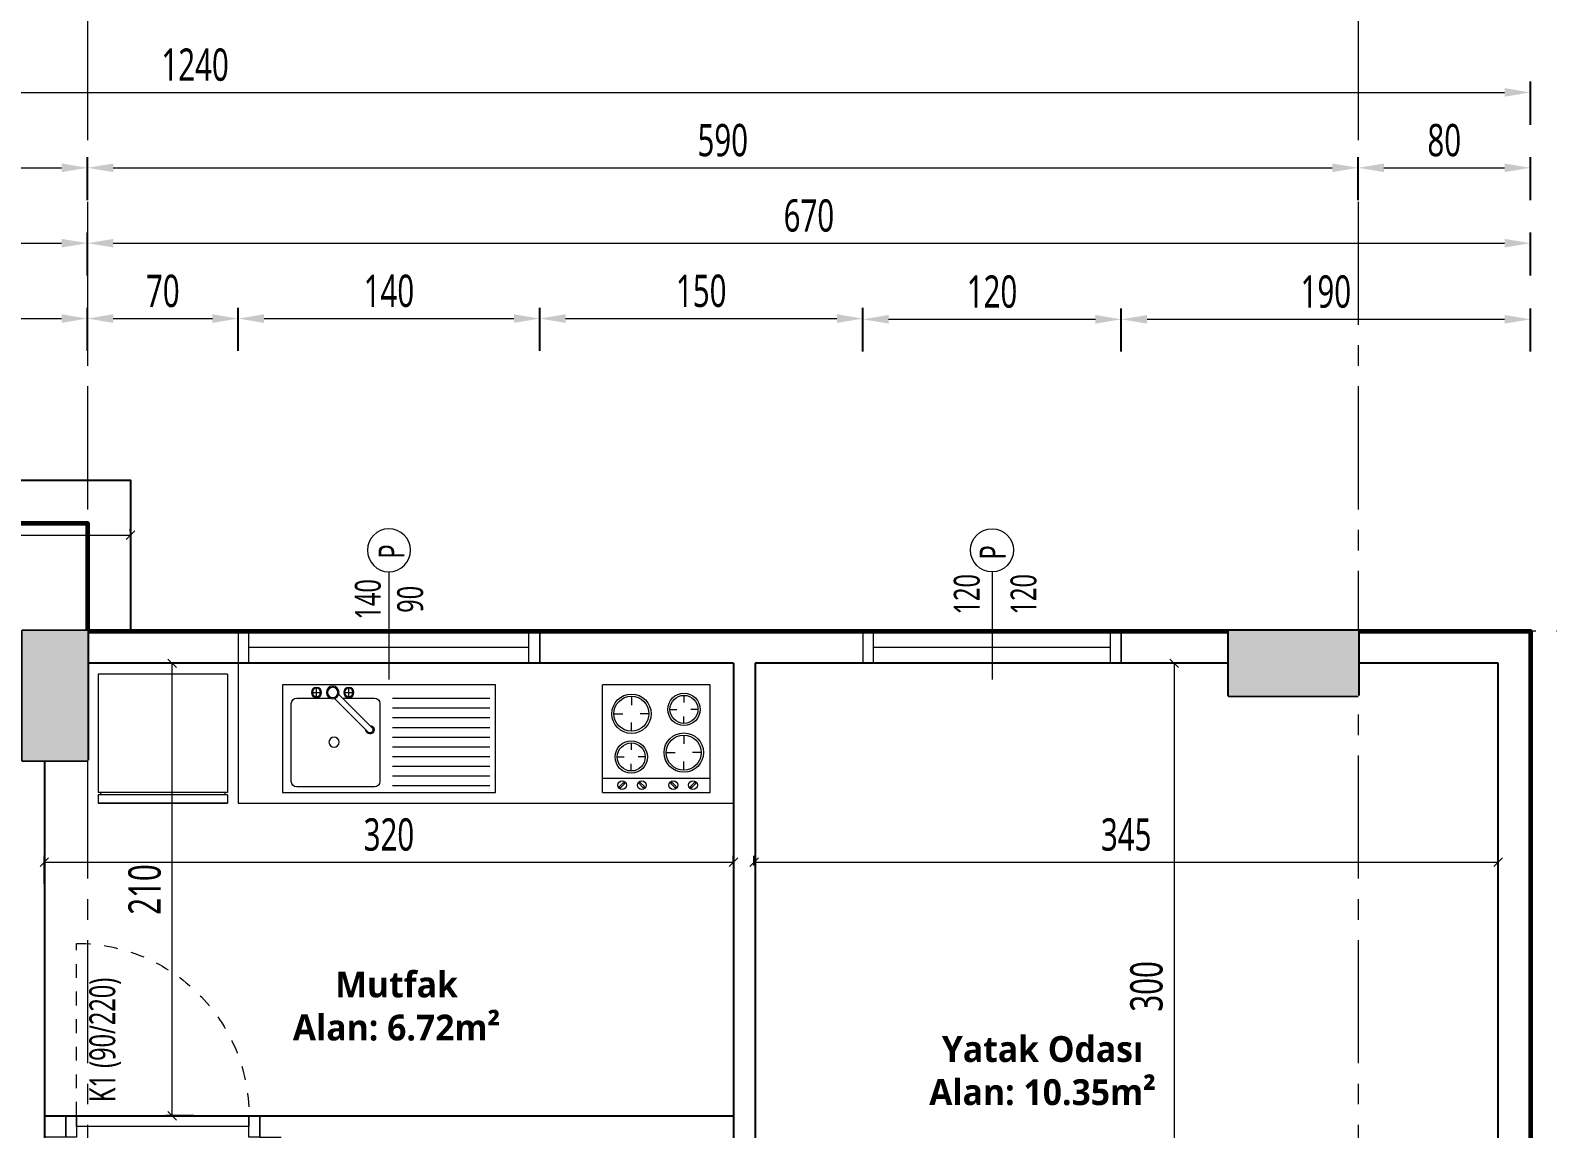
# Model space of a CAD drawing. Header units: metres. Extents: x 14968 to 56958, y -40276 to -31129.
# Drawn here: x 35770 to 36475, y -35456 to -34946 of the extents above; entities that cross this region are included whole.
import ezdxf
from ezdxf.enums import TextEntityAlignment as Align

# ---------------------------------------------------------------- set-up
doc = ezdxf.new("R2010")
doc.units = ezdxf.units.M
doc.linetypes.add('CENTER2', pattern=[28.575, 19.05, -3.175, 3.175, -3.175])
doc.linetypes.add('JIS_02_1.2', pattern=[64.008, 32.004, -32.004])
doc.layers.get('0').update_dxf_attribs({"lineweight": 13})
doc.layers.get('Defpoints').update_dxf_attribs({"lineweight": 9})
doc.layers.add('A AKS', color=7, linetype='CENTER2', lineweight=9, true_color=0x848484)
doc.layers.add('A AKS YAZI', color=7, linetype='CENTER2', lineweight=9, true_color=0x848484)
doc.layers.add('A ALAN BRÜT', color=5, linetype='Continuous', lineweight=60, plot=False)
doc.layers.add('A ALAN NET', color=140, linetype='Continuous', lineweight=13, plot=False)
for name, color, linetype, lineweight in [('A DUVAR', 7, 'Continuous', 25), ('A KAPI', 11, 'Continuous', 13), ('A KOLON', 1, 'Continuous', 50), ('A KOLON TARAMA', 1, 'Continuous', 15), ('A PENCERE', 140, 'Continuous', 9), ('A TEFRİŞ', 252, 'Continuous', 13), ('A YAZI', 7, 'Continuous', 13), ('A ÖLÇÜ DIŞ', 31, 'Continuous', 13), ('A ÖLÇÜ İÇ', 31, 'Continuous', 13)]:
    doc.layers.add(name, color=color, linetype=linetype, lineweight=lineweight)
doc.styles.add('HİB Segoe Semibold', font='')
doc.styles.add('HİB Segoe Semilight .7', font='segoeuisl.ttf', dxfattribs={"width": 0.7})
doc.styles.get('HİB Segoe Semibold').set_extended_font_data('Segoe UI Semibold')
doc.dimstyles.new('HİB DIŞ', dxfattribs={"dimtxt": 15, "dimasz": 12, "dimexe": 5, "dimexo": 30, "dimgap": 5, "dimtad": 1, "dimdec": 0, "dimzin": 0, "dimdsep": 46, "dimtxsty": 'HİB Segoe Semilight .7', "dimcen": 0.09, "dimclrd": 256, "dimclre": 256, "dimclrt": 256, "dimadec": 0, "dimazin": 0, "dimtfac": 1, "dimtdec": 4, "dimtix": 1, "dimtmove": 0, "dimatfit": 3, "dimfxl": 15, "dimfxlon": 1, "dimtvp": 1, "dimtolj": 1, "dimtzin": 0, "dimlwd": -1, "dimlwe": -3, "dimarcsym": 0})
doc.dimstyles.new('HİB İÇ', dxfattribs={"dimtxt": 15, "dimasz": 18, "dimexe": 3, "dimexo": 10, "dimgap": 5, "dimtad": 1, "dimdec": 0, "dimzin": 0, "dimdsep": 46, "dimtxsty": 'HİB Segoe Semilight .7', "dimblk": 'NONE', "dimblk1": 'NONE', "dimblk2": 'NONE', "dimtsz": 2, "dimcen": 0.09, "dimclrd": 256, "dimclre": 256, "dimclrt": 256, "dimadec": 0, "dimazin": 0, "dimtfac": 1, "dimtdec": 4, "dimtix": 1, "dimtofl": 0, "dimtmove": 0, "dimatfit": 3, "dimfxl": 10, "dimfxlon": 1, "dimtvp": 1, "dimtolj": 1, "dimtzin": 0, "dimlwd": -1, "dimlwe": -3, "dimarcsym": 0})

# ---------------------------------------------------------------- blocks, each defined once
blk = doc.blocks.new('*D599')
at = {"layer": 'A ÖLÇÜ DIŞ', "lineweight": -3, "ltscale": 0.5}
for p, q in [((36614.59, -35224.94), (36632.4, -35224.94)), ((36622.4, -35669.94), (36642.4, -35669.94))]:
    blk.add_line(p, q, dxfattribs=at)
at = {"layer": 'A ÖLÇÜ DIŞ', "ltscale": 0.5}
blk.add_line((36637.4, -35657.94), (36637.4, -35236.94), dxfattribs=at)
at = {"layer": 'A ÖLÇÜ DIŞ'}
for points in [[(36639.4, -35236.94), (36635.4, -35236.94), (36637.4, -35224.94)], [(36635.4, -35657.94), (36639.4, -35657.94), (36637.4, -35669.94)]]:
    blk.add_solid(points, dxfattribs=at)
at = {"layer": 'Defpoints', "color": 0}
for p in [(36637.4, -35224.94), (36644.59, -35224.94), (36386.7, -35669.94)]:
    blk.add_point(p, dxfattribs=at)
at = {"layer": 'A ÖLÇÜ DIŞ', "ltscale": 0.5, "insert": (36624.77, -35447.44), "char_height": 15, "attachment_point": 5, "rotation": 90, "style": 'HİB Segoe Semilight .7'}
blk.add_mtext('\\A1;445', dxfattribs=at)
blk = doc.blocks.new('*D612')
at = {"layer": 'A ÖLÇÜ DIŞ', "lineweight": -3, "ltscale": 0.5}
for p, q in [((36386.7, -35024.87), (36386.7, -35004.87)), ((36466.7, -35024.87), (36466.7, -35004.87))]:
    blk.add_line(p, q, dxfattribs=at)
at = {"layer": 'A ÖLÇÜ DIŞ', "ltscale": 0.5}
blk.add_line((36398.7, -35009.87), (36454.7, -35009.87), dxfattribs=at)
at = {"layer": 'A ÖLÇÜ DIŞ'}
for points in [[(36398.7, -35007.87), (36398.7, -35011.87), (36386.7, -35009.87)], [(36454.7, -35011.87), (36454.7, -35007.87), (36466.7, -35009.87)]]:
    blk.add_solid(points, dxfattribs=at)
at = {"layer": 'Defpoints', "color": 0}
for p in [(36466.7, -35009.87), (36386.7, -35224.94), (36466.7, -35224.94)]:
    blk.add_point(p, dxfattribs=at)
at = {"layer": 'A ÖLÇÜ DIŞ', "ltscale": 0.5, "insert": (36426.7, -34997.12), "char_height": 15, "attachment_point": 5, "style": 'HİB Segoe Semilight .7'}
blk.add_mtext('\\A1;80', dxfattribs=at)
blk = doc.blocks.new('A OCAK')
at = {"color": 0}
for p, q in [((-65.87, -51.83), (-65.87, -1.83)), ((-15.87, -1.83), (-65.87, -1.83)), ((-28.05, -6.71), (-28.05, -9.96)), ((-15.87, -51.83), (-15.87, -1.83)), ((-52.43, -7.11), (-52.43, -11.18)), ((-34.55, -13.21), (-31.3, -13.21)), ((-21.55, -13.21), (-24.8, -13.21)), ((-60.56, -15.24), (-56.5, -15.24)), ((-52.43, -23.37), (-52.43, -19.31)), ((-44.3, -15.24), (-48.37, -15.24)), ((-28.05, -19.71), (-28.05, -16.46)), ((-28.14, -25.15), (-28.14, -29.22)), ((-52.52, -28.81), (-52.52, -32.06)), ((-36.26, -33.28), (-32.2, -33.28)), ((-20.01, -33.28), (-24.07, -33.28)), ((-59.02, -35.31), (-55.77, -35.31)), ((-52.52, -41.82), (-52.52, -38.56)), ((-46.02, -35.31), (-49.27, -35.31)), ((-28.14, -41.41), (-28.14, -37.35)), ((-65.87, -45.08), (-15.87, -45.08)), ((-58.18, -49.23), (-56.06, -47.11)), ((-57.61, -49.8), (-58.18, -49.23)), ((-55.49, -47.68), (-57.61, -49.8)), ((-56.06, -47.11), (-55.49, -47.68)), ((-49.07, -47.52), (-48.51, -46.95)), ((-46.95, -49.64), (-49.07, -47.52)), ((-48.51, -46.95), (-46.38, -49.08)), ((-46.38, -49.08), (-46.95, -49.64)), ((-34.32, -47.52), (-33.76, -46.95)), ((-32.2, -49.64), (-34.32, -47.52)), ((-33.76, -46.95), (-31.63, -49.08)), ((-31.63, -49.08), (-32.2, -49.64)), ((-25.18, -49.13), (-23.06, -47.01)), ((-24.61, -49.7), (-25.18, -49.13)), ((-22.49, -47.58), (-24.61, -49.7)), ((-23.06, -47.01), (-22.49, -47.58)), ((-65.87, -51.83), (-15.87, -51.83))]:
    blk.add_line(p, q, dxfattribs=at)
for centre, radius in [((-52.43, -15.24), 9.13), ((-28.05, -13.21), 7.5), ((-28.05, -13.21), 6.5), ((-52.43, -15.24), 8.13), ((-52.52, -35.31), 7.5), ((-28.14, -33.28), 9.13), ((-28.14, -33.28), 8.13), ((-52.52, -35.31), 6.5), ((-56.75, -48.4), 2.06), ((-47.64, -48.4), 2.06), ((-33, -48.4), 2.06), ((-23.89, -48.4), 2.06)]:
    blk.add_circle(centre, radius, dxfattribs=at)
blk = doc.blocks.new('A EVYE')
at = {"color": 0}
for p, q in [((-252.7, 287.2), (737.2, 287.2)), ((-252.7, -212.8), (-252.7, 287.2)), ((737.2, 287.2), (737.2, -212.8)), ((225.7, 225), (-225.7, 225)), ((457.5, 225.3), (309.1, 225.3)), ((475.2, 243), (323.4, 91)), ((494.3, 223.9), (343.3, 72.7)), ((447.8, 251.9), (409.5, 251.9)), ((428.7, 232.7), (428.7, 271.1)), ((670.6, 225.3), (515.6, 225.3)), ((597.7, 251.9), (559.4, 251.9)), ((578.5, 232.7), (578.5, 271.1)), ((225.7, 180), (-225.7, 180)), ((283.9, 200.1), (283.9, -161.4)), ((695.8, -161.4), (695.8, 200.1)), ((225.7, 135), (-225.7, 135)), ((225.7, 90), (-225.7, 90)), ((225.7, 45), (-225.7, 45)), ((225.7, 0), (-225.7, 0)), ((225.7, -45), (-225.7, -45)), ((225.7, -90), (-225.7, -90)), ((225.7, -135), (-225.7, -135)), ((225.7, -180), (-225.7, -180)), ((309.1, -186.6), (670.6, -186.6)), ((737.2, -212.8), (-252.7, -212.8))]:
    blk.add_line(p, q, dxfattribs=at)
for centre, radius in [((428.7, 251.9), 23.5), ((428.7, 251.9), 19.2), ((503.2, 251.9), 29.3), ((503.2, 251.9), 23.9), ((578.5, 251.9), 23.5), ((578.5, 251.9), 19.2), ((497.2, 21.3), 23.5)]:
    blk.add_circle(centre, radius, dxfattribs=at)
for centre, radius, start, end in [((309.1, 200.1), 25.2, 90, 180), ((670.6, 200.1), 25.2, 360, 90), ((330.4, 78.7), 19.6, 89.32494, 2.05369), ((330.4, 78.7), 14.2, 119.74413, 334.71675), ((309.1, -161.4), 25.2, 180, 270), ((670.6, -161.4), 25.2, 270, 360)]:
    blk.add_arc(centre, radius, start, end, dxfattribs=at)
blk = doc.blocks.new('PEN 120x140')
at = {"layer": 'A PENCERE'}
for p, q in [((215.29, 71.44), (215.29, 211.44)), ((215.29, 211.44), (230.29, 211.44)), ((230.29, 211.44), (230.29, 71.44)), ((222.79, 206.44), (222.79, 76.44)), ((230.29, 71.44), (215.29, 71.44))]:
    blk.add_line(p, q, dxfattribs=at)
at = {"layer": 'A PENCERE', "color": 7}
blk.add_line((187.79, 141.44), (237.79, 141.44), dxfattribs=at)
at = {"layer": 'A PENCERE'}
for points in [[(230.29, 211.44), (230.29, 206.44), (215.29, 206.44), (215.29, 211.44)], [(230.29, 71.44), (230.29, 76.44), (215.29, 76.44), (215.29, 71.44)]]:
    blk.add_lwpolyline(points, close=True, dxfattribs=at)
at = {"layer": 'A PENCERE', "color": 7}
blk.add_circle((177.79, 141.44), 10, dxfattribs=at)
at = {"layer": 'A PENCERE', "color": 7, "style": 'HİB Segoe Semilight .7', "width": 0.7}
for tag, p in [('GEN', (200.59, 145.27)), ('P', (178.35, 134.26)), ('YÜK', (200.59, 125.61))]:
    blk.add_attdef(tag, text='', height=12, dxfattribs=at).set_placement(p, align=Align.CENTER)
blk = doc.blocks.new('A BUZDOLABI')
at = {"color": 0}
for p, q in [((13.07, 48.33), (13.07, -16.67)), ((18.07, 43.33), (18.07, -11.67)), ((18.07, -11.67), (78.07, -11.67)), ((18.07, -12.67), (78.07, -12.67)), ((18.07, -12.67), (18.07, -16.67)), ((19.07, -12.67), (19.07, -11.67)), ((77.07, -11.67), (77.07, -12.67)), ((78.07, -12.67), (78.07, -16.67)), ((18.07, -16.67), (78.07, -16.67))]:
    blk.add_line(p, q, dxfattribs=at)
at = {"color": 0, "ltscale": 10}
for p, q in [((18.07, 43.33), (78.07, 43.33)), ((78.07, 43.33), (78.07, -11.67)), ((83.07, 48.33), (83.07, -16.67))]:
    blk.add_line(p, q, dxfattribs=at)
at = {"color": 0}
for points in [[(18.07, 43.33), (78.07, 43.33)], [(78.07, -16.67), (18.07, -16.67)]]:
    blk.add_lwpolyline(points, dxfattribs=at)
blk = doc.blocks.new('*D606')
at = {"layer": 'A ÖLÇÜ DIŞ', "lineweight": -3, "ltscale": 0.5, "transparency": 16777216}
for p, q in [((35866.7, -35094.87), (35866.7, -35074.87)), ((36006.7, -35094.87), (36006.7, -35074.87))]:
    blk.add_line(p, q, dxfattribs=at)
at = {"layer": 'A ÖLÇÜ DIŞ', "ltscale": 0.5, "transparency": 16777216}
blk.add_line((35878.7, -35079.87), (35994.7, -35079.87), dxfattribs=at)
at = {"layer": 'A ÖLÇÜ DIŞ', "transparency": 16777216}
for points in [[(35878.7, -35077.87), (35878.7, -35081.87), (35866.7, -35079.87)], [(35994.7, -35081.87), (35994.7, -35077.87), (36006.7, -35079.87)]]:
    blk.add_solid(points, dxfattribs=at)
at = {"layer": 'Defpoints', "color": 0, "transparency": 16777216}
for p in [(36006.7, -35079.87), (35866.7, -35224.94), (36006.7, -35224.94)]:
    blk.add_point(p, dxfattribs=at)
at = {"layer": 'A ÖLÇÜ DIŞ', "ltscale": 0.5, "transparency": 16777216, "insert": (35936.7, -35067.08), "char_height": 15, "attachment_point": 5, "style": 'HİB Segoe Semilight .7'}
blk.add_mtext('\\A1;140', dxfattribs=at)
blk = doc.blocks.new('*D607')
at = {"layer": 'A ÖLÇÜ DIŞ', "lineweight": -3, "ltscale": 0.5}
for p, q in [((36006.7, -35094.87), (36006.7, -35074.87)), ((36156.71, -35094.87), (36156.71, -35074.87))]:
    blk.add_line(p, q, dxfattribs=at)
at = {"layer": 'A ÖLÇÜ DIŞ', "ltscale": 0.5}
blk.add_line((36018.7, -35079.87), (36144.71, -35079.87), dxfattribs=at)
at = {"layer": 'A ÖLÇÜ DIŞ'}
for points in [[(36018.7, -35077.87), (36018.7, -35081.87), (36006.7, -35079.87)], [(36144.71, -35081.87), (36144.71, -35077.87), (36156.71, -35079.87)]]:
    blk.add_solid(points, dxfattribs=at)
at = {"layer": 'Defpoints', "color": 0}
for p in [(36156.71, -35079.87), (36156.71, -35224.59), (36006.7, -35224.94)]:
    blk.add_point(p, dxfattribs=at)
at = {"layer": 'A ÖLÇÜ DIŞ', "ltscale": 0.5, "insert": (36081.7, -35067.08), "char_height": 15, "attachment_point": 5, "style": 'HİB Segoe Semilight .7'}
blk.add_mtext('\\A1;150', dxfattribs=at)
blk = doc.blocks.new('*D604')
at = {"layer": 'A ÖLÇÜ DIŞ', "lineweight": -3, "ltscale": 0.5}
for p, q in [((35616.7, -35094.87), (35616.7, -35074.87)), ((35796.7, -35094.87), (35796.7, -35074.87))]:
    blk.add_line(p, q, dxfattribs=at)
at = {"layer": 'A ÖLÇÜ DIŞ', "ltscale": 0.5}
blk.add_line((35628.7, -35079.87), (35784.7, -35079.87), dxfattribs=at)
at = {"layer": 'A ÖLÇÜ DIŞ'}
for points in [[(35628.7, -35077.87), (35628.7, -35081.87), (35616.7, -35079.87)], [(35784.7, -35081.87), (35784.7, -35077.87), (35796.7, -35079.87)]]:
    blk.add_solid(points, dxfattribs=at)
at = {"layer": 'Defpoints', "color": 0}
for p in [(35796.7, -35079.87), (35616.7, -35174.94), (35796.7, -35174.94)]:
    blk.add_point(p, dxfattribs=at)
at = {"layer": 'A ÖLÇÜ DIŞ', "ltscale": 0.5, "insert": (35706.7, -35067.08), "char_height": 15, "attachment_point": 5, "style": 'HİB Segoe Semilight .7'}
blk.add_mtext('\\A1;180', dxfattribs=at)
blk = doc.blocks.new('*D610')
at = {"layer": 'A ÖLÇÜ DIŞ', "lineweight": -3, "ltscale": 0.5}
for p, q in [((35226.7, -35024.87), (35226.7, -35004.87)), ((35796.7, -35024.87), (35796.7, -35004.87))]:
    blk.add_line(p, q, dxfattribs=at)
at = {"layer": 'A ÖLÇÜ DIŞ', "ltscale": 0.5}
blk.add_line((35238.7, -35009.87), (35784.7, -35009.87), dxfattribs=at)
at = {"layer": 'A ÖLÇÜ DIŞ'}
for points in [[(35238.7, -35007.87), (35238.7, -35011.87), (35226.7, -35009.87)], [(35784.7, -35011.87), (35784.7, -35007.87), (35796.7, -35009.87)]]:
    blk.add_solid(points, dxfattribs=at)
at = {"layer": 'Defpoints', "color": 0}
for p in [(35796.7, -35009.87), (35226.7, -35139.94), (35796.7, -35154.94)]:
    blk.add_point(p, dxfattribs=at)
at = {"layer": 'A ÖLÇÜ DIŞ', "ltscale": 0.5, "insert": (35511.7, -34997.12), "char_height": 15, "attachment_point": 5, "style": 'HİB Segoe Semilight .7'}
blk.add_mtext('\\A1;570', dxfattribs=at)
blk = doc.blocks.new('*D608')
at = {"layer": 'A ÖLÇÜ DIŞ', "lineweight": -3, "ltscale": 0.5}
for p, q in [((35226.7, -35059.87), (35226.7, -35039.87)), ((35796.7, -35059.87), (35796.7, -35039.87))]:
    blk.add_line(p, q, dxfattribs=at)
at = {"layer": 'A ÖLÇÜ DIŞ', "ltscale": 0.5}
blk.add_line((35238.7, -35044.87), (35784.7, -35044.87), dxfattribs=at)
at = {"layer": 'A ÖLÇÜ DIŞ'}
for points in [[(35238.7, -35042.87), (35238.7, -35046.87), (35226.7, -35044.87)], [(35784.7, -35046.87), (35784.7, -35042.87), (35796.7, -35044.87)]]:
    blk.add_solid(points, dxfattribs=at)
at = {"layer": 'Defpoints', "color": 0}
for p in [(35796.7, -35044.87), (35226.7, -35139.94), (35796.7, -35154.94)]:
    blk.add_point(p, dxfattribs=at)
at = {"layer": 'A ÖLÇÜ DIŞ', "ltscale": 0.5, "insert": (35511.7, -35032.12), "char_height": 15, "attachment_point": 5, "style": 'HİB Segoe Semilight .7'}
blk.add_mtext('\\A1;570', dxfattribs=at)
blk = doc.blocks.new('KAPI 90X10')
at = {"layer": 'A KAPI', "linetype": 'JIS_02_1.2', "ltscale": 0.2}
blk.add_line((85, 10.03), (85, 90.03), dxfattribs=at)
at = {"layer": 'A KAPI'}
for p, q in [((0, 10.03), (-10, 10.03)), ((0, 0.03), (0, 10.03)), ((90, 10.03), (90, 0.03)), ((90, 10.03), (100, 10.03)), ((0, 0.03), (-10, 0.03)), ((90, 0.03), (100, 0.03))]:
    blk.add_line(p, q, dxfattribs=at)
for points in [[(5, 10.03), (0, 10.03), (0, 0.03), (5, 0.03)], [(85, 5.03), (85, 10.03), (5, 10.03), (5, 5.03)], [(90, 10.03), (85, 10.03), (85, 0.03), (90, 0.03)]]:
    blk.add_lwpolyline(points, close=True, dxfattribs=at)
at = {"layer": 'A KAPI', "linetype": 'JIS_02_1.2', "ltscale": 0.2}
blk.add_arc((85, 10.03), 80, 90, 180, dxfattribs=at)
at = {"layer": 'A KAPI', "style": 'HİB Segoe Semilight .7', "width": 0.7}
blk.add_attdef('KAPI_NO', (76.63, 23.8), '', height=12, rotation=90, dxfattribs=at)
blk = doc.blocks.new('*D613')
at = {"layer": 'A ÖLÇÜ DIŞ', "lineweight": -3, "ltscale": 0.5}
for p, q in [((35226.7, -34989.87), (35226.7, -34969.87)), ((36466.7, -34989.87), (36466.7, -34969.87))]:
    blk.add_line(p, q, dxfattribs=at)
at = {"layer": 'A ÖLÇÜ DIŞ', "ltscale": 0.5}
blk.add_line((35238.7, -34974.87), (36454.7, -34974.87), dxfattribs=at)
at = {"layer": 'A ÖLÇÜ DIŞ'}
for points in [[(35238.7, -34972.87), (35238.7, -34976.87), (35226.7, -34974.87)], [(36454.7, -34976.87), (36454.7, -34972.87), (36466.7, -34974.87)]]:
    blk.add_solid(points, dxfattribs=at)
at = {"layer": 'Defpoints', "color": 0}
for p in [(36466.7, -34974.87), (35226.7, -35139.94), (36466.7, -35224.94)]:
    blk.add_point(p, dxfattribs=at)
at = {"layer": 'A ÖLÇÜ DIŞ', "ltscale": 0.5, "insert": (35846.7, -34962.08), "char_height": 15, "attachment_point": 5, "style": 'HİB Segoe Semilight .7'}
blk.add_mtext('\\A1;1240', dxfattribs=at)
blk = doc.blocks.new('*D611')
at = {"layer": 'A ÖLÇÜ DIŞ', "lineweight": -3, "ltscale": 0.5}
for p, q in [((35796.7, -35024.87), (35796.7, -35004.87)), ((36386.7, -35024.87), (36386.7, -35004.87))]:
    blk.add_line(p, q, dxfattribs=at)
at = {"layer": 'A ÖLÇÜ DIŞ', "ltscale": 0.5}
blk.add_line((35808.7, -35009.87), (36374.7, -35009.87), dxfattribs=at)
at = {"layer": 'A ÖLÇÜ DIŞ'}
for points in [[(35808.7, -35007.87), (35808.7, -35011.87), (35796.7, -35009.87)], [(36374.7, -35011.87), (36374.7, -35007.87), (36386.7, -35009.87)]]:
    blk.add_solid(points, dxfattribs=at)
at = {"layer": 'Defpoints', "color": 0}
for p in [(36386.7, -35009.87), (35796.7, -35154.94), (36386.7, -35224.94)]:
    blk.add_point(p, dxfattribs=at)
at = {"layer": 'A ÖLÇÜ DIŞ', "ltscale": 0.5, "insert": (36091.7, -34997.11), "char_height": 15, "attachment_point": 5, "style": 'HİB Segoe Semilight .7'}
blk.add_mtext('\\A1;590', dxfattribs=at)
blk = doc.blocks.new('*D609')
at = {"layer": 'A ÖLÇÜ DIŞ', "lineweight": -3, "ltscale": 0.5}
for p, q in [((35796.7, -35059.87), (35796.7, -35039.87)), ((36466.7, -35059.87), (36466.7, -35039.87))]:
    blk.add_line(p, q, dxfattribs=at)
at = {"layer": 'A ÖLÇÜ DIŞ', "ltscale": 0.5}
blk.add_line((35808.7, -35044.87), (36454.7, -35044.87), dxfattribs=at)
at = {"layer": 'A ÖLÇÜ DIŞ'}
for points in [[(35808.7, -35042.87), (35808.7, -35046.87), (35796.7, -35044.87)], [(36454.7, -35046.87), (36454.7, -35042.87), (36466.7, -35044.87)]]:
    blk.add_solid(points, dxfattribs=at)
at = {"layer": 'Defpoints', "color": 0}
for p in [(36466.7, -35044.87), (35796.7, -35154.94), (36466.7, -35224.94)]:
    blk.add_point(p, dxfattribs=at)
at = {"layer": 'A ÖLÇÜ DIŞ', "ltscale": 0.5, "insert": (36131.7, -35032.11), "char_height": 15, "attachment_point": 5, "style": 'HİB Segoe Semilight .7'}
blk.add_mtext('\\A1;670', dxfattribs=at)
blk = doc.blocks.new('*D605')
at = {"layer": 'A ÖLÇÜ DIŞ', "lineweight": -3, "ltscale": 0.5}
for p, q in [((35796.7, -35094.87), (35796.7, -35074.87)), ((35866.7, -35094.87), (35866.7, -35074.87))]:
    blk.add_line(p, q, dxfattribs=at)
at = {"layer": 'A ÖLÇÜ DIŞ', "ltscale": 0.5}
blk.add_line((35808.7, -35079.87), (35854.7, -35079.87), dxfattribs=at)
at = {"layer": 'A ÖLÇÜ DIŞ'}
for points in [[(35808.7, -35077.87), (35808.7, -35081.87), (35796.7, -35079.87)], [(35854.7, -35081.87), (35854.7, -35077.87), (35866.7, -35079.87)]]:
    blk.add_solid(points, dxfattribs=at)
at = {"layer": 'Defpoints', "color": 0}
for p in [(35866.7, -35079.87), (35796.7, -35174.94), (35866.7, -35224.94)]:
    blk.add_point(p, dxfattribs=at)
at = {"layer": 'A ÖLÇÜ DIŞ', "ltscale": 0.5, "insert": (35831.7, -35067.12), "char_height": 15, "attachment_point": 5, "style": 'HİB Segoe Semilight .7'}
blk.add_mtext('\\A1;70', dxfattribs=at)
blk = doc.blocks.new('*D601')
at = {"layer": 'A ÖLÇÜ DIŞ', "lineweight": -3, "ltscale": 0.5, "transparency": 16777216}
for p, q in [((36657.4, -35174.94), (36677.4, -35174.94)), ((36657.4, -36444.94), (36677.4, -36444.94))]:
    blk.add_line(p, q, dxfattribs=at)
at = {"layer": 'A ÖLÇÜ DIŞ', "ltscale": 0.5, "transparency": 16777216}
blk.add_line((36672.4, -36432.94), (36672.4, -35186.94), dxfattribs=at)
at = {"layer": 'A ÖLÇÜ DIŞ', "transparency": 16777216}
for points in [[(36674.4, -35186.94), (36670.4, -35186.94), (36672.4, -35174.94)], [(36670.4, -36432.94), (36674.4, -36432.94), (36672.4, -36444.94)]]:
    blk.add_solid(points, dxfattribs=at)
at = {"layer": 'Defpoints', "color": 0, "transparency": 16777216}
for p in [(35781.7, -35174.94), (36672.4, -35174.94), (35781.7, -36444.94)]:
    blk.add_point(p, dxfattribs=at)
at = {"layer": 'A ÖLÇÜ DIŞ', "ltscale": 0.5, "transparency": 16777216, "insert": (36659.61, -35809.94), "char_height": 15, "attachment_point": 5, "rotation": 90, "style": 'HİB Segoe Semilight .7'}
blk.add_mtext('\\A1;1270', dxfattribs=at)
blk = doc.blocks.new('*D600')
at = {"layer": 'A ÖLÇÜ DIŞ', "lineweight": -3, "ltscale": 0.5, "transparency": 16777216}
for p, q in [((36622.4, -35174.94), (36642.4, -35174.94)), ((36614.59, -35224.94), (36632.4, -35224.94))]:
    blk.add_line(p, q, dxfattribs=at)
at = {"layer": 'A ÖLÇÜ DIŞ', "ltscale": 0.5, "transparency": 16777216}
blk.add_line((36637.4, -35212.94), (36637.4, -35186.94), dxfattribs=at)
at = {"layer": 'A ÖLÇÜ DIŞ', "transparency": 16777216}
for points in [[(36639.4, -35186.94), (36635.4, -35186.94), (36637.4, -35174.94)], [(36635.4, -35212.94), (36639.4, -35212.94), (36637.4, -35224.94)]]:
    blk.add_solid(points, dxfattribs=at)
at = {"layer": 'Defpoints', "color": 0, "transparency": 16777216}
for p in [(35781.7, -35174.94), (36637.4, -35174.94), (36644.59, -35224.94)]:
    blk.add_point(p, dxfattribs=at)
at = {"layer": 'A ÖLÇÜ DIŞ', "ltscale": 0.5, "transparency": 16777216, "insert": (36624.65, -35199.94), "char_height": 15, "attachment_point": 5, "rotation": 90, "style": 'HİB Segoe Semilight .7'}
blk.add_mtext('\\A1;50', dxfattribs=at)
blk = doc.blocks.new('*D594')
at = {"layer": 'A ÖLÇÜ DIŞ', "lineweight": -3, "ltscale": 0.5}
for p, q in [((36584.4, -35224.94), (36604.4, -35224.94)), ((36584.4, -35555.04), (36604.4, -35555.04))]:
    blk.add_line(p, q, dxfattribs=at)
at = {"layer": 'A ÖLÇÜ DIŞ', "ltscale": 0.5}
blk.add_line((36599.4, -35543.04), (36599.4, -35236.94), dxfattribs=at)
at = {"layer": 'A ÖLÇÜ DIŞ'}
for points in [[(36601.4, -35236.94), (36597.4, -35236.94), (36599.4, -35224.94)], [(36597.4, -35543.04), (36601.4, -35543.04), (36599.4, -35555.04)]]:
    blk.add_solid(points, dxfattribs=at)
at = {"layer": 'Defpoints', "color": 0}
for p in [(36466.7, -35224.94), (36599.4, -35224.94), (36466.7, -35555.04)]:
    blk.add_point(p, dxfattribs=at)
at = {"layer": 'A ÖLÇÜ DIŞ', "ltscale": 0.5, "insert": (36586.64, -35389.99), "char_height": 15, "attachment_point": 5, "rotation": 90, "style": 'HİB Segoe Semilight .7'}
blk.add_mtext('\\A1;330', dxfattribs=at)
blk = doc.blocks.new('*D1655')
at = {"layer": 'A ÖLÇÜ İÇ', "ltscale": 0.5}
for p, q in [((35778.7, -35330.26), (35774.7, -35334.26)), ((36094.7, -35334.26), (36098.7, -35330.26)), ((35776.7, -35332.26), (36096.7, -35332.26))]:
    blk.add_line(p, q, dxfattribs=at)
at = {"layer": 'A ÖLÇÜ İÇ', "lineweight": -3, "ltscale": 0.5}
for p, q in [((35776.7, -35342.26), (35776.7, -35329.26)), ((36096.7, -35332.26), (36096.7, -35329.26))]:
    blk.add_line(p, q, dxfattribs=at)
at = {"layer": 'Defpoints', "color": 0}
for p in [(36096.7, -35332.26), (36096.7, -35342.26), (35776.7, -35361.26)]:
    blk.add_point(p, dxfattribs=at)
at = {"layer": 'A ÖLÇÜ İÇ', "ltscale": 0.5, "insert": (35936.7, -35319.5), "char_height": 15, "attachment_point": 5, "style": 'HİB Segoe Semilight .7'}
blk.add_mtext('\\A1;320', dxfattribs=at)
blk = doc.blocks.new('_None')
blk = doc.blocks.new('*D1656')
at = {"layer": 'A ÖLÇÜ İÇ', "ltscale": 0.5}
for p, q in [((36108.31, -35330.26), (36104.31, -35334.26)), ((36449.7, -35334.26), (36453.7, -35330.26)), ((36106.31, -35332.26), (36451.7, -35332.26))]:
    blk.add_line(p, q, dxfattribs=at)
at = {"layer": 'A ÖLÇÜ İÇ', "lineweight": -3, "ltscale": 0.5}
for p, q in [((36106.31, -35333.76), (36106.31, -35329.26)), ((36451.7, -35340.26), (36451.7, -35335.26))]:
    blk.add_line(p, q, dxfattribs=at)
at = {"layer": 'Defpoints', "color": 0}
for p in [(36451.7, -35330.26), (36451.7, -35332.26), (36106.31, -35343.76)]:
    blk.add_point(p, dxfattribs=at)
at = {"layer": 'A ÖLÇÜ İÇ', "ltscale": 0.5, "insert": (36279.01, -35319.5), "char_height": 15, "attachment_point": 5, "style": 'HİB Segoe Semilight .7'}
blk.add_mtext('\\A1;345', dxfattribs=at)
blk = doc.blocks.new('*D1658')
at = {"layer": 'A ÖLÇÜ İÇ', "ltscale": 0.5}
for p, q in [((36303.24, -35241.94), (36299.24, -35237.94)), ((36301.24, -35239.94), (36301.24, -35539.94)), ((36299.24, -35537.94), (36303.24, -35541.94))]:
    blk.add_line(p, q, dxfattribs=at)
at = {"layer": 'A ÖLÇÜ İÇ', "lineweight": -3, "ltscale": 0.5}
for p, q in [((36311.24, -35239.94), (36298.24, -35239.94)), ((36311.24, -35539.94), (36298.24, -35539.94))]:
    blk.add_line(p, q, dxfattribs=at)
at = {"layer": 'Defpoints', "color": 0}
for p in [(36390.74, -35239.94), (36301.24, -35539.94), (36386.7, -35539.94)]:
    blk.add_point(p, dxfattribs=at)
at = {"layer": 'A ÖLÇÜ İÇ', "ltscale": 0.5, "insert": (36288.49, -35389.94), "char_height": 15, "attachment_point": 5, "rotation": 90, "style": 'HİB Segoe Semilight .7'}
blk.add_mtext('\\A1;300', dxfattribs=at)
blk = doc.blocks.new('*D1660')
at = {"layer": 'A ÖLÇÜ İÇ', "ltscale": 0.5}
for p, q in [((35838.1, -35241.94), (35834.1, -35237.94)), ((35836.1, -35449.99), (35836.1, -35239.94)), ((35834.1, -35447.99), (35838.1, -35451.99))]:
    blk.add_line(p, q, dxfattribs=at)
at = {"layer": 'A ÖLÇÜ İÇ', "lineweight": -3, "ltscale": 0.5}
for p, q in [((35846.1, -35239.94), (35833.1, -35239.94)), ((35846.1, -35449.99), (35833.1, -35449.99))]:
    blk.add_line(p, q, dxfattribs=at)
at = {"layer": 'Defpoints', "color": 0}
for p in [(35836.1, -35239.94), (35878.1, -35239.94), (35886.7, -35449.99)]:
    blk.add_point(p, dxfattribs=at)
at = {"layer": 'A ÖLÇÜ İÇ', "ltscale": 0.5, "insert": (35823.31, -35344.96), "char_height": 15, "attachment_point": 5, "rotation": 90, "style": 'HİB Segoe Semilight .7'}
blk.add_mtext('\\A1;210', dxfattribs=at)
blk = doc.blocks.new('*D1693')
at = {"layer": 'A ÖLÇÜ DIŞ', "lineweight": -3, "ltscale": 0.5}
for p, q in [((36547.9, -35224.94), (36567.9, -35224.94)), ((36547.9, -35554.94), (36567.9, -35554.94))]:
    blk.add_line(p, q, dxfattribs=at)
at = {"layer": 'A ÖLÇÜ DIŞ', "ltscale": 0.5}
blk.add_line((36562.9, -35542.94), (36562.9, -35236.94), dxfattribs=at)
at = {"layer": 'A ÖLÇÜ DIŞ'}
for points in [[(36564.9, -35236.94), (36560.9, -35236.94), (36562.9, -35224.94)], [(36560.9, -35542.94), (36564.9, -35542.94), (36562.9, -35554.94)]]:
    blk.add_solid(points, dxfattribs=at)
at = {"layer": 'Defpoints', "color": 0}
for p in [(36466.7, -35224.94), (36562.9, -35224.94), (36466.7, -35554.94)]:
    blk.add_point(p, dxfattribs=at)
at = {"layer": 'A ÖLÇÜ DIŞ', "ltscale": 0.5, "insert": (36550.14, -35389.94), "char_height": 15, "attachment_point": 5, "rotation": 90, "style": 'HİB Segoe Semilight .7'}
blk.add_mtext('\\A1;330', dxfattribs=at)
blk = doc.blocks.new('*D2428')
at = {"layer": 'A ÖLÇÜ İÇ', "ltscale": 0.5}
for p, q in [((35618.7, -35178.44), (35614.7, -35182.44)), ((35616.7, -35180.44), (35816.7, -35180.44)), ((35814.7, -35182.44), (35818.7, -35178.44))]:
    blk.add_line(p, q, dxfattribs=at)
at = {"layer": 'A ÖLÇÜ İÇ', "lineweight": -3, "ltscale": 0.5}
for p, q in [((35616.7, -35178.6), (35616.7, -35177.44)), ((35816.7, -35178.6), (35816.7, -35177.44))]:
    blk.add_line(p, q, dxfattribs=at)
at = {"layer": 'Defpoints', "color": 0}
for p in [(35816.7, -35180.44), (35616.7, -35188.6), (35816.7, -35188.6)]:
    blk.add_point(p, dxfattribs=at)
at = {"layer": 'A ÖLÇÜ İÇ', "ltscale": 0.5, "insert": (35716.7, -35167.69), "char_height": 15, "attachment_point": 5, "style": 'HİB Segoe Semilight .7'}
blk.add_mtext('\\A1;200', dxfattribs=at)
blk = doc.blocks.new('AKS YENİ')
at = {"layer": 'A AKS', "ltscale": 3}
for p, q in [((570, 285.07), (570, -1455.07)), ((1160, 285.07), (1160, -1455.07)), ((1480.7, 0), (-235.7, 0))]:
    blk.add_line(p, q, dxfattribs=at)
blk = doc.blocks.new('KOLON YENİ')
at = {"layer": 'A KOLON', "ltscale": 100}
for points in [[(570, -60), (540, -60), (540, 0), (570, 0)], [(1160, -30), (1160, 0), (1100, 0), (1100, -30)]]:
    blk.add_lwpolyline(points, close=True, dxfattribs=at)
at = {"ltscale": 0.5}
for points in [[(570, -60), (540, -60), (540, 0), (570, 0)], [(1100, 0), (1100, -30), (1160, -30), (1160, 0)]]:
    blk.add_wipeout(points, dxfattribs=at).dxf.layer = 'A KOLON'
at = {"layer": 'A KOLON TARAMA', "ltscale": 100, "transparency": 33554687}
h = blk.add_hatch(dxfattribs=at)
h.set_pattern_fill('ANSI33-METRIC', color=256)
h.set_pattern_definition([(45, (-1e-11, -1170), (-4.490128, 4.490128), []), (45, (4.49, -1170), (-4.490128, 4.490128), [3.175, -1.5875])])
h.paths.add_polyline_path([(1160, -30), (1160, 0), (1100, 0), (1100, -30)])
h.paths.add_polyline_path([(0, -60), (30, -60), (30, 0), (0, 0)])
h.paths.add_polyline_path([(540, -60), (570, -60), (570, 0), (540, 0)])
h.paths.add_polyline_path([(1130, -445), (1160, -445), (1160, -505), (1130, -505)])
blk = doc.blocks.new('*D2492')
at = {"layer": 'A ÖLÇÜ DIŞ', "lineweight": -3, "ltscale": 0.5}
for p, q in [((36156.71, -35095.22), (36156.71, -35075.22)), ((36276.71, -35095.22), (36276.71, -35075.22))]:
    blk.add_line(p, q, dxfattribs=at)
at = {"layer": 'A ÖLÇÜ DIŞ', "ltscale": 0.5}
blk.add_line((36168.71, -35080.22), (36264.71, -35080.22), dxfattribs=at)
at = {"layer": 'A ÖLÇÜ DIŞ'}
for points in [[(36168.71, -35078.22), (36168.71, -35082.22), (36156.71, -35080.22)], [(36264.71, -35082.22), (36264.71, -35078.22), (36276.71, -35080.22)]]:
    blk.add_solid(points, dxfattribs=at)
at = {"layer": 'Defpoints', "color": 0}
for p in [(36276.71, -35080.22), (36156.71, -35224.94), (36276.71, -35224.94)]:
    blk.add_point(p, dxfattribs=at)
at = {"layer": 'A ÖLÇÜ DIŞ', "ltscale": 0.5, "insert": (36216.71, -35067.43), "char_height": 15, "attachment_point": 5, "style": 'HİB Segoe Semilight .7'}
blk.add_mtext('\\A1;120', dxfattribs=at)
blk = doc.blocks.new('*D2493')
at = {"layer": 'A ÖLÇÜ DIŞ', "lineweight": -3, "ltscale": 0.5}
for p, q in [((36276.71, -35095.22), (36276.71, -35075.22)), ((36466.7, -35095.22), (36466.7, -35075.22))]:
    blk.add_line(p, q, dxfattribs=at)
at = {"layer": 'A ÖLÇÜ DIŞ', "ltscale": 0.5}
blk.add_line((36288.71, -35080.22), (36454.7, -35080.22), dxfattribs=at)
at = {"layer": 'A ÖLÇÜ DIŞ'}
for points in [[(36288.71, -35078.22), (36288.71, -35082.22), (36276.71, -35080.22)], [(36454.7, -35082.22), (36454.7, -35078.22), (36466.7, -35080.22)]]:
    blk.add_solid(points, dxfattribs=at)
at = {"layer": 'Defpoints', "color": 0}
for p in [(36466.7, -35080.22), (36276.71, -35224.94), (36466.7, -35224.94)]:
    blk.add_point(p, dxfattribs=at)
at = {"layer": 'A ÖLÇÜ DIŞ', "ltscale": 0.5, "insert": (36371.7, -35067.42), "char_height": 15, "attachment_point": 5, "style": 'HİB Segoe Semilight .7'}
blk.add_mtext('\\A1;190', dxfattribs=at)

msp = doc.modelspace()

# ---------------------------------------------------------------- hatches: boundary and pattern name
at = {"layer": 'A DUVAR', "ltscale": 0.5, "transparency": 33554687}
h = msp.add_hatch(dxfattribs=at)
h.set_pattern_fill('ANSI31', color=256)
h.set_pattern_definition([(45, (35226.6994, -36394.939), (-2.245064, 2.245064), [])])
h.paths.add_polyline_path([(36391.7, -35254.94), (36391.7, -35224.94), (36331.7, -35224.94), (36331.7, -35254.94)])
h.paths.add_polyline_path([(35226.7, -35284.94), (35256.7, -35284.94), (35256.7, -35224.94), (35226.7, -35224.94)])
h.paths.add_polyline_path([(36391.7, -36364.94), (36391.7, -36394.94), (36331.7, -36394.94), (36331.7, -36364.94)])
h.paths.add_polyline_path([(35751.7, -35284.94), (35781.7, -35284.94), (35781.7, -35224.94), (35751.7, -35224.94)])
h.paths.add_polyline_path([(36361.7, -35664.94), (36391.7, -35664.94), (36391.7, -35724.94), (36361.7, -35724.94)])
h.paths.add_polyline_path([(36361.7, -35894.94), (36391.7, -35894.94), (36391.7, -35954.94), (36361.7, -35954.94)])
h.paths.add_polyline_path([(35286.7, -35924.94), (35286.7, -35954.94), (35226.7, -35954.94), (35226.7, -35924.94)])
h.paths.add_polyline_path([(35286.7, -35664.94), (35286.7, -35694.94), (35226.7, -35694.94), (35226.7, -35664.94)])
h.paths.add_polyline_path([(35226.7, -36334.94), (35256.7, -36334.94), (35256.7, -36394.94), (35226.7, -36394.94)])
h.paths.add_polyline_path([(35751.7, -36334.94), (35781.7, -36334.94), (35781.7, -36394.94), (35751.7, -36394.94)])
h.paths.add_polyline_path([(35226.7, -35664.94), (35226.7, -35694.94), (35286.7, -35694.94), (35286.7, -35664.94)])
h.paths.add_polyline_path([(35226.7, -35284.94), (35256.7, -35284.94), (35256.7, -35224.94), (35226.7, -35224.94)])
h.paths.add_polyline_path([(35226.7, -36394.94), (35256.7, -36394.94), (35256.7, -36334.94), (35226.7, -36334.94)])
h.paths.add_polyline_path([(35226.7, -35924.94), (35226.7, -35954.94), (35286.7, -35954.94), (35286.7, -35924.94)])
h.paths.add_polyline_path([(36331.7, -36364.94), (36331.7, -36394.94), (36391.7, -36394.94), (36391.7, -36364.94)])
h.paths.add_polyline_path([(35751.7, -36394.94), (35781.7, -36394.94), (35781.7, -36334.94), (35751.7, -36334.94)])
h.paths.add_polyline_path([(36361.7, -35724.94), (36391.7, -35724.94), (36391.7, -35664.94), (36361.7, -35664.94)])
h.paths.add_polyline_path([(36331.7, -35224.94), (36331.7, -35254.94), (36391.7, -35254.94), (36391.7, -35224.94)])
h.paths.add_polyline_path([(36361.7, -35954.94), (36391.7, -35954.94), (36391.7, -35894.94), (36361.7, -35894.94)])
h.paths.add_polyline_path([(35751.7, -35284.94), (35781.7, -35284.94), (35781.7, -35224.94), (35751.7, -35224.94)])

# ---------------------------------------------------------------- linework, layer by layer
at = {"layer": 'A ALAN BRÜT', "ltscale": 0.5}
for points in [[(35226.7, -35174.94), (35796.7, -35174.94), (35796.7, -35224.94), (36466.7, -35224.94), (36466.7, -35555.04), (36386.7, -35555.04), (36386.7, -35809.94), (36171.7, -35809.94), (36171.7, -35694.94), (35951.7, -35694.94), (35951.7, -35669.94), (35916.7, -35669.94), (35916.7, -35669.94), (35536.7, -35669.94), (35536.7, -35669.94), (35476.7, -35669.94), (35476.7, -35699.94), (35226.7, -35699.94)], [(36466.7, -35224.94), (36466.7, -35555.04), (36386.7, -35555.04), (36386.7, -36064.84), (36466.7, -36064.84), (36466.7, -36394.94), (35796.7, -36394.94), (35796.7, -36444.94), (35226.7, -36444.94), (35226.7, -35919.94), (35476.7, -35919.94), (35476.7, -35699.94), (35226.7, -35699.94), (35226.7, -35174.94), (35796.7, -35174.94), (35796.7, -35224.94)], [(36466.7, -35224.94), (36466.7, -35555.04), (36386.7, -35555.04), (36386.7, -36064.84), (36466.7, -36064.84), (36466.7, -36394.94), (35796.7, -36394.94), (35796.7, -36444.94), (35226.7, -36444.94), (35226.7, -35919.94), (35476.7, -35919.94), (35476.7, -35699.94), (35226.7, -35699.94), (35226.7, -35174.94), (35796.7, -35174.94), (35796.7, -35224.94)]]:
    msp.add_lwpolyline(points, close=True, dxfattribs=at)
at = {"layer": 'A ALAN NET', "ltscale": 0.5}
msp.add_lwpolyline([(35766.7, -35239.94), (35766.7, -35224.94), (35796.7, -35224.94), (35796.7, -35174.94), (35616.7, -35174.94), (35616.7, -35239.94)], close=True, dxfattribs=at)
at = {"layer": 'A ALAN NET'}
for points in [[(35776.7, -35239.94), (36096.7, -35239.94), (36096.7, -35449.99), (35776.7, -35449.99)], [(36106.7, -35239.94), (36451.7, -35239.94), (36451.7, -35540.04), (36371.7, -35540.04), (36371.7, -35539.99), (36106.7, -35539.99)]]:
    msp.add_lwpolyline(points, close=True, dxfattribs=at)
at = {"layer": 'A DUVAR', "ltscale": 0.5}
for p, q in [((35776.7, -35239.94), (35776.7, -35539.99)), ((36096.7, -35239.94), (35776.7, -35239.94)), ((36096.7, -35239.94), (36096.7, -35539.99)), ((36451.7, -35239.94), (36106.7, -35239.94)), ((36106.7, -35239.94), (36106.7, -35539.99)), ((36451.7, -35540.04), (36451.7, -35239.94)), ((35776.7, -35449.99), (36096.7, -35449.99))]:
    msp.add_line(p, q, dxfattribs=at)
msp.add_lwpolyline([(35596.7, -35174.94), (35596.7, -35154.94), (35816.7, -35154.94), (35816.7, -35224.94)], dxfattribs=at)
at = {"layer": 'A PENCERE', "color": 7}
msp.add_circle((36216.71, -35187.44), 10, dxfattribs=at)
at = {"layer": 'A TEFRİŞ', "ltscale": 100}
msp.add_line((35866.7, -35304.94), (36096.7, -35304.94), dxfattribs=at)

# ---------------------------------------------------------------- block references
at = {"layer": 'A AKS YAZI', "ltscale": 0.5}
msp.add_blockref('AKS YENİ', (35226.7, -35224.94), dxfattribs=at)
at = {"layer": 'A KAPI', "ltscale": 100}
ref = msp.add_blockref('KAPI 90X10', (35876.7, -35460.02), dxfattribs=dict(at, xscale=-1))
ref.add_attrib('KAPI_NO', 'K1 (90/220)', (35809.61, -35443.69), dxfattribs={"height": 12, "rotation": 90, "style": 'HİB Segoe Semilight .7', "width": 0.7})
at = {"layer": 'A PENCERE'}
ref = msp.add_blockref('PEN 120x140', (36078.14, -35009.65), dxfattribs=dict(at, xscale=-1, rotation=89.99999999999974))
ref.add_attrib('P', 'P', dxfattribs={"color": 7, "height": 12, "rotation": 90, "style": 'HİB Segoe Semilight .7', "width": 0.7}).set_placement((35943.88, -35188), align=Align.CENTER)
ref.add_attrib('YÜK', '90', dxfattribs={"color": 7, "height": 12, "rotation": 90, "style": 'HİB Segoe Semilight .7', "width": 0.7}).set_placement((35952.53, -35210.23), align=Align.CENTER)
ref.add_attrib('GEN', '140', dxfattribs={"color": 7, "height": 12, "rotation": 90, "style": 'HİB Segoe Semilight .7', "width": 0.7}).set_placement((35932.87, -35210.23), align=Align.CENTER)
at = {"layer": 'A TEFRİŞ', "ltscale": 100, "xscale": -1}
msp.add_blockref('A BUZDOLABI', (35879.77, -35288.27), dxfattribs=at)
at = {"layer": 'A TEFRİŞ', "ltscale": 100, "xscale": -0.1, "yscale": 0.1, "zscale": 0.1}
msp.add_blockref('A EVYE', (35960.92, -35278.66), dxfattribs=at)
at = {"layer": 'A TEFRİŞ', "ltscale": 100}
msp.add_blockref('A OCAK', (36101.73, -35248.11), dxfattribs=at)

# ---------------------------------------------------------------- texts
at = {"layer": 'A PENCERE', "color": 7, "style": 'HİB Segoe Semilight .7', "width": 0.7}
for tag, p in [('P', (36222.98, -35188.43)), ('120', (36210.96, -35207.86)), ('120', (36237.3, -35207.86))]:
    msp.add_attdef(tag, text='140', height=12, rotation=90, dxfattribs=at).set_placement(p, align=Align.CENTER)
at = {"layer": 'A YAZI', "ltscale": 100, "char_height": 12, "width": 169.4932, "attachment_point": 8, "style": 'HİB Segoe Semibold'}
for s, insert in [('Mutfak\\PAlan: 6.72m²', (35940.24, -35415.25)), ('Yatak Odası\\PAlan: 10.35m²', (36240.16, -35445.25))]:
    msp.add_mtext(s, dxfattribs=dict(at, insert=insert))

# ---------------------------------------------------------------- dimensions: what is measured, and where the dimension line sits
at = {"layer": 'A ÖLÇÜ DIŞ', "ltscale": 0.5}
for base, p1, p2, picture, middle in [((36466.7, -34974.87), (35226.7, -35139.94), (36466.7, -35224.94), '*D613', (35846.7, -34962.08)), ((35796.7, -35009.87), (35226.7, -35139.94), (35796.7, -35154.94), '*D610', (35511.7, -34997.12)), ((36386.7, -35009.87), (35796.7, -35154.94), (36386.7, -35224.94), '*D611', (36091.7, -34997.11)), ((36466.7, -35009.87), (36386.7, -35224.94), (36466.7, -35224.94), '*D612', (36426.7, -34997.12)), ((35796.7, -35044.87), (35226.7, -35139.94), (35796.7, -35154.94), '*D608', (35511.7, -35032.12)), ((36466.7, -35044.87), (35796.7, -35154.94), (36466.7, -35224.94), '*D609', (36131.7, -35032.11)), ((35796.7, -35079.87), (35616.7, -35174.94), (35796.7, -35174.94), '*D604', (35706.7, -35067.08)), ((35866.7, -35079.87), (35796.7, -35174.94), (35866.7, -35224.94), '*D605', (35831.7, -35067.12)), ((36006.7, -35079.87), (35866.7, -35224.94), (36006.7, -35224.94), '*D606', (35936.7, -35067.08)), ((36156.71, -35079.87), (36006.7, -35224.94), (36156.71, -35224.59), '*D607', (36081.7, -35067.08))]:
    dim = msp.add_linear_dim(base=base, p1=p1, p2=p2, dimstyle='HİB DIŞ', dxfattribs=at)
    dim.commit()
    dim.dimension.update_dxf_attribs({"geometry": picture, "text_midpoint": middle})
for base, p1, p2, picture, middle in [((36672.4, -35174.94), (35781.7, -36444.94), (35781.7, -35174.94), '*D601', (36659.61, -35809.94)), ((36637.4, -35174.94), (36644.59, -35224.94), (35781.7, -35174.94), '*D600', (36624.65, -35199.94)), ((36637.4, -35224.94), (36386.7, -35669.94), (36644.59, -35224.94), '*D599', (36624.77, -35447.44)), ((36599.4, -35224.94), (36466.7, -35555.04), (36466.7, -35224.94), '*D594', (36586.64, -35389.99)), ((36562.9, -35224.94), (36466.7, -35554.94), (36466.7, -35224.94), '*D1693', (36550.14, -35389.94))]:
    dim = msp.add_linear_dim(base=base, p1=p1, p2=p2, angle=90, dimstyle='HİB DIŞ', dxfattribs=at)
    dim.commit()
    dim.dimension.update_dxf_attribs({"geometry": picture, "text_midpoint": middle})
at = {"layer": 'A ÖLÇÜ İÇ', "ltscale": 0.5}
for base, p1, p2, picture, middle in [((35816.7, -35180.44), (35616.7, -35188.6), (35816.7, -35188.6), '*D2428', (35716.7, -35167.69)), ((36096.7, -35332.26), (35776.7, -35361.26), (36096.7, -35342.26), '*D1655', (35936.7, -35319.5)), ((36451.7, -35332.26), (36106.31, -35343.76), (36451.7, -35330.26), '*D1656', (36279.01, -35319.5))]:
    dim = msp.add_linear_dim(base=base, p1=p1, p2=p2, dimstyle='HİB İÇ', override={"dimtxt": 15}, dxfattribs=at)
    dim.commit()
    dim.dimension.update_dxf_attribs({"geometry": picture, "text_midpoint": middle})
for base, p1, p2, picture, middle in [((35836.1, -35239.94), (35886.7, -35449.99), (35878.1, -35239.94), '*D1660', (35823.31, -35344.96)), ((36301.24, -35539.94), (36390.74, -35239.94), (36386.7, -35539.94), '*D1658', (36288.49, -35389.94))]:
    dim = msp.add_linear_dim(base=base, p1=p1, p2=p2, angle=270, dimstyle='HİB İÇ', override={"dimtxt": 15}, dxfattribs=at)
    dim.commit()
    dim.dimension.update_dxf_attribs({"geometry": picture, "text_midpoint": middle})

# ---------------------------------------------------------------- next in the draw order: block references
at = {"layer": 'A DUVAR', "ltscale": 0.5}
msp.add_blockref('KOLON YENİ', (35226.7, -35224.94), dxfattribs=at)

# ---------------------------------------------------------------- next in the draw order: linework, layer by layer
at = {"layer": 'A PENCERE', "color": 7}
msp.add_line((36216.71, -35197.44), (36216.71, -35247.44), dxfattribs=at)
at = {"layer": 'A PENCERE'}
for p, q in [((36276.71, -35224.94), (36156.71, -35224.94)), ((36156.71, -35224.94), (36156.71, -35239.94)), ((36276.71, -35239.94), (36276.71, -35224.94)), ((36161.71, -35232.44), (36271.71, -35232.44)), ((36156.71, -35239.94), (36276.71, -35239.94))]:
    msp.add_line(p, q, dxfattribs=at)
for points in [[(36156.71, -35239.94), (36161.71, -35239.94), (36161.71, -35224.94), (36156.71, -35224.94)], [(36276.71, -35239.94), (36271.71, -35239.94), (36271.71, -35224.94), (36276.71, -35224.94)]]:
    msp.add_lwpolyline(points, close=True, dxfattribs=at)

# ---------------------------------------------------------------- next in the draw order: dimensions: what is measured, and where the dimension line sits
at = {"layer": 'A ÖLÇÜ DIŞ', "ltscale": 0.5}
for base, p1, p2, picture, middle in [((36276.71, -35080.22), (36156.71, -35224.94), (36276.71, -35224.94), '*D2492', (36216.71, -35067.43)), ((36466.7, -35080.22), (36276.71, -35224.94), (36466.7, -35224.94), '*D2493', (36371.7, -35067.42))]:
    dim = msp.add_linear_dim(base=base, p1=p1, p2=p2, dimstyle='HİB DIŞ', override={"dimtxt": 15}, dxfattribs=at)
    dim.commit()
    dim.dimension.update_dxf_attribs({"geometry": picture, "text_midpoint": middle})

doc.saveas('drawing.dxf')
